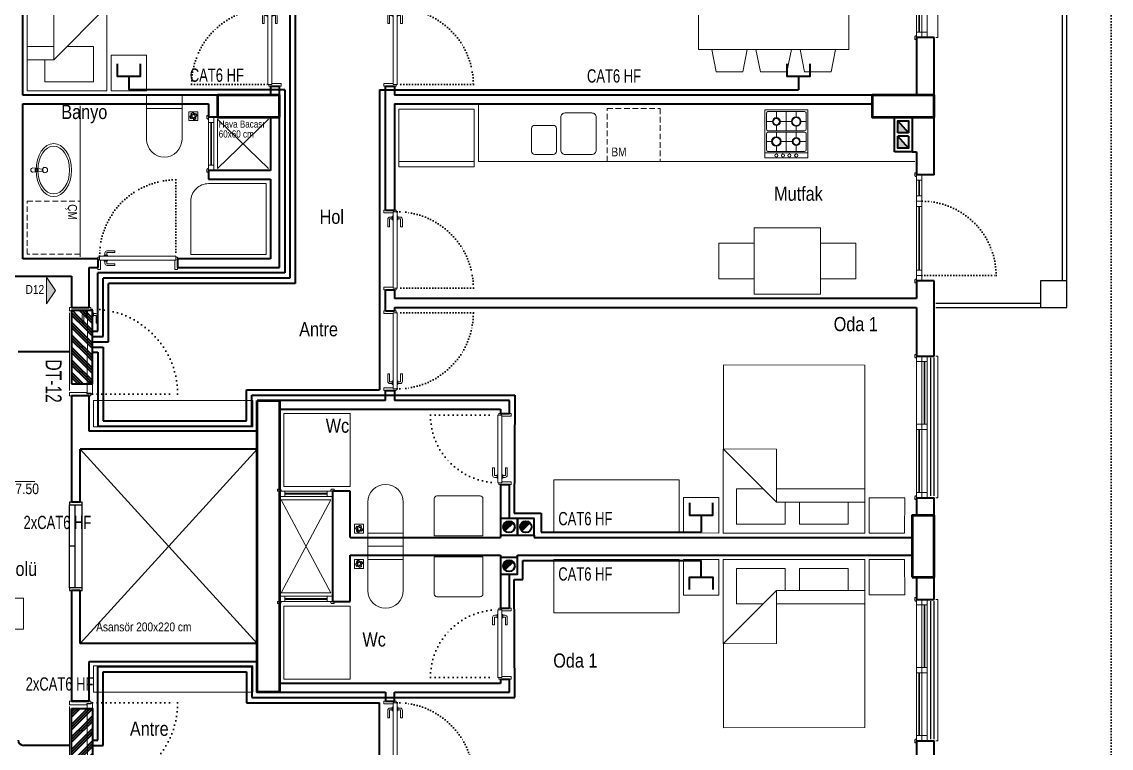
# Model space of a CAD drawing. Header units: millimetres. Extents: x 1852829 to 1882754, y -270850 to -231658.
# Drawn here: x 1865972 to 1867203, y -258564 to -257743 of the extents above; entities that cross this region are included whole.
import ezdxf
from ezdxf.enums import TextEntityAlignment as Align

# ---------------------------------------------------------------- set-up
doc = ezdxf.new("R2010")
doc.units = ezdxf.units.MM
for name, pattern in [('CONTINOUS', [0]), ('CONTINU', [0]), ('DOT', [0.25, 0, -0.25]), ('izdüşüm arka', [3.175, 0, -3.175]), ('izdüşüm ön', [9.525, 6.35, -3.175])]:
    doc.linetypes.add(name, pattern=pattern)
for name, color, linetype, lineweight in [('a_ba', 6, 'Continuous', 50), ('a_doğrama', 251, 'Continuous', 20), ('a_duvar', 251, 'Continuous', 35), ('a_görünüş', 32, 'Continuous', 25), ('a_görünüş_ince', 8, 'Continuous', 20), ('a_izdüşüm_arka', 251, 'izdüşüm arka', 30), ('a_izdüşüm_ön', 6, 'izdüşüm ön', 9), ('a_not_kot', 251, 'Continuous', 13), ('a_not_mahal', 253, 'Continuous', 5), ('a_not_misc', 144, 'Continuous', 5), ('a_not_text', 7, 'Continuous', 13), ('a_tefriş', 8, 'Continuous', 20), ('Aydınlatma', 4, 'CONTINOUS', 35), ('Priz', 6, 'CONTINOUS', 40), ('Telefon', 2, 'CONTINOUS', 40)]:
    doc.layers.add(name, color=color, linetype=linetype, lineweight=lineweight)
doc.layers.add('a_basılmayacak', color=251, linetype='Continuous', lineweight=5, plot=False)
doc.styles.add('Grupcad', font='arial.ttf', dxfattribs={"width": 0.7})
doc.styles.add('ROMANTUR', font='arial.ttf', dxfattribs={"width": 0.7})
doc.styles.get("Standard").update_dxf_attribs({"font": 'ARIALN.TTF'})

# ---------------------------------------------------------------- blocks, each defined once
blk = doc.blocks.new('K2')
at = {"layer": 'a_doğrama', "color": 251, "linetype": 'Continuous'}
for p, q in [((-13, 88.1), (-13, 1.9)), ((-13, 88.1), (-8.5, 88.1)), ((-12, 90), (-12, 88.1)), ((-12, 90), (-10, 90)), ((-8.5, 88.1), (-8.5, 1.9)), ((-13, 1.9), (-8.5, 1.9)), ((-12, 0), (-12, 1.9)), ((-12, 0), (-10, 0))]:
    blk.add_line(p, q, dxfattribs=at)
for points in [[(0, 90), (2, 90), (2, 87), (-8.5, 87)], [(0, 0), (2, 0), (2, 3), (-8.5, 3)]]:
    blk.add_lwpolyline(points, dxfattribs=at)
at = {"layer": 'a_doğrama', "color": 251}
for points in [[(-14, 80.1), (-16.5, 80.1, 0.414214), (-17, 79.6), (-17, 71.1), (-19, 71.1), (-19, 79.6)], [(-13, 83.1), (-13.5, 83.1, 0.414214), (-14, 82.6), (-14, 79.6, 0.414214), (-13.5, 79.1), (-13, 79.1)], [(-8.5, 83.1), (-8, 83.1, -0.414214), (-7.5, 82.6), (-7.5, 79.6, -0.414214), (-8, 79.1), (-8.5, 79.1)], [(-7.5, 80.1), (-5, 80.1, -0.414214), (-4.5, 79.6), (-4.5, 71.1), (-2.5, 71.1), (-2.5, 79.6)]]:
    blk.add_lwpolyline(points, format="xyb", dxfattribs=at)
for points in [[(-16.5, 82.1), (-14, 82.1)], [(-5, 82.1), (-7.5, 82.1)]]:
    blk.add_lwpolyline(points, dxfattribs=at)
for centre, start, end in [((-16.5, 79.6), 90, 180), ((-5, 79.6), 0, 90)]:
    blk.add_arc(centre, 2.5, start, end, dxfattribs=at)
at = {"layer": 'a_izdüşüm_arka', "color": 251}
blk.add_lwpolyline([(-99.2, 1.9), (-13, 1.9)], dxfattribs=at)
blk.add_arc((-13, 1.9), 86.2, 90, 180, dxfattribs=at)
blk = doc.blocks.new('klozet')
at = {"layer": 'a_tefriş'}
blk.add_line((20, 0), (-20, 0), dxfattribs=at)
for points in [[(-20, 0), (-20, -15), (20, -15), (20, 0)], [(-20, -50), (-20, -15)], [(20, -50), (20, -15)]]:
    blk.add_lwpolyline(points, dxfattribs=at)
blk.add_arc((0, -50), 20, 180, 360, dxfattribs=at)
blk = doc.blocks.new('K1')
at = {"layer": 'a_doğrama', "color": 251}
for points in [[(-17.5, -2.5), (-22, -2.5), (-22, 0), (2, 0), (2, -4), (-17.5, -4), (-17.5, -2.5)], [(-27.5, -93.1), (-25, -93.1)], [(-17.5, -97.5), (-22, -97.5), (-22, -100), (2, -100), (2, -96), (-17.5, -96), (-17.5, -97.5)], [(-14.5, -93.1), (-17, -93.1)]]:
    blk.add_lwpolyline(points, dxfattribs=at)
blk.add_lwpolyline([(-18, -14), (-18, -4), (-18, -3), (-22.5, -3), (-22.5, -2.5), (-22.5, -2), (-24, -2), (-24, -2.5), (-24, -12.5), (-24, -88), (-24, -97.5), (-24, -98), (-22.5, -98), (-22.5, -97.5), (-22.5, -97), (-18, -97), (-18, -96), (-18, -86.5)], close=True, dxfattribs=at)
for points in [[(-25, -91.1), (-27.5, -91.1, -0.414214), (-28, -90.6), (-28, -82.1), (-30, -82.1), (-30, -90.6)], [(-17, -91.1), (-14.5, -91.1, 0.414214), (-14, -90.6), (-14, -82.1), (-12, -82.1), (-12, -90.6)], [(-24, -94.1), (-24.5, -94.1, -0.414214), (-25, -93.6), (-25, -90.6, -0.414214), (-24.5, -90.1), (-24, -90.1)], [(-18, -94.1), (-17.5, -94.1, 0.414214), (-17, -93.6), (-17, -90.6, 0.414214), (-17.5, -90.1), (-18, -90.1)]]:
    blk.add_lwpolyline(points, format="xyb", dxfattribs=at)
for centre, start, end in [((-27.5, -90.6), 180, 270), ((-14.5, -90.6), 270, 0)]:
    blk.add_arc(centre, 2.5, start, end, dxfattribs=at)
at = {"layer": 'a_görünüş_ince', "color": 251}
blk.add_line((2, -6), (2, -94), dxfattribs=at)
at = {"layer": 'a_izdüşüm_arka', "color": 251, "linetype": 'DOT', "ltscale": 20}
blk.add_line((-24, -2), (-120, -2), dxfattribs=at)
blk.add_arc((-24, -2), 96, 180, 270, dxfattribs=at)
blk = doc.blocks.new('M1')
at = {"layer": 'a_doğrama', "linetype": 'Continuous'}
for p, q in [((-24, 6), (-30, 6)), ((-30, 0), (-30, 6)), ((-24, 0), (-30, 0)), ((-24, 0), (-24, 6)), ((30, 6), (24, 6)), ((24, 6), (24, 0)), ((30, 0), (30, 6)), ((30, 0), (24, 0))]:
    blk.add_line(p, q, dxfattribs=at)
at = {"layer": 'a_doğrama'}
for p, q in [((24, 3.5), (-24, 3.5)), ((24, 2.5), (-24, 2.5))]:
    blk.add_line(p, q, dxfattribs=at)
for points in [[(-28, -1), (-28, 0), (-32, 0), (-32, -2), (-29, -2)], [(28, -1), (28, 0), (32, 0), (32, -2), (29, -2)]]:
    blk.add_lwpolyline(points, close=True, dxfattribs=at)
at = {"layer": 'a_görünüş_ince'}
for p, q in [((24, 6), (-24, 6)), ((-24, 0), (24, 0))]:
    blk.add_line(p, q, dxfattribs=at)
blk = doc.blocks.new('k_80')
at = {"layer": 'a_doğrama', "color": 251, "linetype": 'Continuous'}
for p, q in [((-80, 2), (-78.1, 2)), ((-80, 2), (-80, 0)), ((-78.1, 3), (-1.9, 3)), ((-78.1, 3), (-78.1, -1.5)), ((-1.9, 3), (-1.9, -1.5)), ((0, 2), (-1.9, 2)), ((0, 2), (0, 0)), ((-78.1, -1.5), (-1.9, -1.5))]:
    blk.add_line(p, q, dxfattribs=at)
at = {"layer": 'a_doğrama', "color": 251}
for points in [[(-73.1, 3), (-73.1, 3.5, -0.414214), (-72.6, 4), (-69.6, 4, -0.414214), (-69.1, 3.5), (-69.1, 3)], [(-70.1, 4), (-70.1, 6.5, -0.414214), (-69.6, 7), (-61.1, 7), (-61.1, 9), (-69.6, 9)], [(-73.1, -1.5), (-73.1, -2, 0.414214), (-72.6, -2.5), (-69.6, -2.5, 0.414214), (-69.1, -2), (-69.1, -1.5)], [(-70.1, -2.5), (-70.1, -5, 0.414214), (-69.6, -5.5), (-61.1, -5.5), (-61.1, -7.5), (-69.6, -7.5)]]:
    blk.add_lwpolyline(points, format="xyb", dxfattribs=at)
for points in [[(-72.1, 6.5), (-72.1, 4)], [(-72.1, -5), (-72.1, -2.5)]]:
    blk.add_lwpolyline(points, dxfattribs=at)
at = {"layer": 'a_doğrama', "color": 251, "linetype": 'Continuous'}
for points in [[(-80, -10), (-80, -12), (-77, -12), (-77, -1.5)], [(0, -10), (0, -12), (-3, -12), (-3, -1.5)]]:
    blk.add_lwpolyline(points, dxfattribs=at)
at = {"layer": 'a_doğrama', "color": 251}
for centre, start, end in [((-69.6, 6.5), 90, 180), ((-69.6, -5), 180, 270)]:
    blk.add_arc(centre, 2.5, start, end, dxfattribs=at)
at = {"layer": 'a_izdüşüm_arka', "color": 251, "linetype": 'DOT', "ltscale": 20}
blk.add_line((-1.9, 79.2), (-1.9, 3), dxfattribs=at)
blk.add_arc((-1.9, 3), 76.2, 90, 180, dxfattribs=at)
blk = doc.blocks.new('160p')
at = {"layer": 'a_doğrama', "color": 251}
for points in [[(-6, -6), (-6, 0), (-12, 0), (-12, -6)], [(0, -6), (0, 0), (-6, 0), (-6, -6)], [(-6, -83), (-6, -77), (-12, -77), (-12, -83)], [(0, -83), (0, -77), (-6, -77), (-6, -83)], [(-6, -160), (-6, -154), (-12, -154), (-12, -160)], [(0, -160), (0, -154), (-6, -154), (-6, -160)]]:
    blk.add_lwpolyline(points, close=True, dxfattribs=at)
for points in [[(2, -1), (2, 2), (0, 2), (0, -2), (1, -2), (2, -1)], [(-9.5, -6), (-9.5, -77)], [(-8.5, -6), (-8.5, -77)], [(-3.5, -83), (-3.5, -154)], [(-2.5, -83), (-2.5, -154)], [(2, -159), (2, -162), (0, -162), (0, -158), (1, -158), (2, -159)]]:
    blk.add_lwpolyline(points, dxfattribs=at)
at = {"layer": 'a_görünüş_ince', "color": 251}
for points in [[(-22, -160), (-24, -160), (-24, 0), (-22, 0)], [(-12, -77), (-12, -6)], [(-6, -77), (-6, -6)], [(-6, -77), (-6, -6)], [(0, -77), (0, -6)], [(-12, -154), (-12, -83)], [(-6, -154), (-6, -83)], [(-6, -154), (-6, -83)], [(0, -154), (0, -83)]]:
    blk.add_lwpolyline(points, dxfattribs=at)
blk = doc.blocks.new('kapı_120_c_blok')
at = {"layer": 'a_doğrama', "color": 251}
for points in [[(-2, 119), (-2, 122), (0, 122), (0, 118), (-1, 118), (-2, 119)], [(2.5, 114), (2.5, 96)], [(3.5, 114), (3.5, 96)], [(2.5, 84), (2.5, 12)], [(3.5, 84), (3.5, 12)], [(-2, 1), (-2, -2), (0, -2), (0, 2), (-1, 2), (-2, 1)]]:
    blk.add_lwpolyline(points, dxfattribs=at)
for points in [[(0, 114), (6, 114), (6, 120), (0, 120)], [(0, 90), (6, 90), (6, 96), (0, 96)], [(0, 84), (6, 84), (6, 90), (0, 90)], [(0, 6), (6, 6), (6, 12), (0, 12)], [(0, 0), (6, 0), (6, 6), (0, 6)]]:
    blk.add_lwpolyline(points, close=True, dxfattribs=at)
at = {"layer": 'a_görünüş_ince', "color": 251}
for points in [[(0, 114), (0, 96)], [(6, 114), (6, 96)], [(0, 84), (0, 12)], [(6, 84), (6, 12)]]:
    blk.add_lwpolyline(points, dxfattribs=at)
at = {"layer": 'a_izdüşüm_arka', "color": 251}
blk.add_lwpolyline([(6, 6), (90, 6)], dxfattribs=at)
blk.add_arc((6, 6), 84, 0, 90, dxfattribs=at)
blk = doc.blocks.new('baca_şönt')
at = {"layer": 'a_duvar'}
h = blk.add_hatch(color=256, dxfattribs=at)
h.dxf.hatch_style = 1
h.paths.add_polyline_path([(21.5, -5), (21.5, -17), (35, -17)])
h.paths.add_polyline_path([(4, -5), (4, -17), (17.5, -17)])
for p, q in [((4, -5), (17.5, -17)), ((17.5, -5), (17.5, -17)), ((21.5, -5), (21.5, -17)), ((21.5, -5), (35, -17))]:
    blk.add_line(p, q, dxfattribs=at)
blk.add_lwpolyline([(0, -21), (39, -21), (39, -1), (0, -1)], close=True, dxfattribs=at)
for points in [[(17.5, -5), (4, -5), (4, -17), (17.5, -17)], [(21.5, -17), (35, -17), (35, -5), (21.5, -5)]]:
    blk.add_lwpolyline(points, dxfattribs=at)
blk = doc.blocks.new('baca_müstakil')
at = {"layer": 'a_duvar'}
h = blk.add_hatch(color=256, dxfattribs=at)
h.dxf.hatch_style = 1
h.paths.add_polyline_path([(4.9, -4.9, 0.198912), (3, -9.5, 0.668179), (14.1, -14.1)])
blk.add_line((4.9, -4.9), (14.1, -14.1), dxfattribs=at)
blk.add_lwpolyline([(0, -19), (19, -19), (19, 0), (0, 0)], close=True, dxfattribs=at)
blk.add_circle((9.5, -9.5), 6.5, dxfattribs=at)
blk = doc.blocks.new('A$C2A0A03CE')
at = {"layer": 'a_tefriş'}
for p, q in [((-54, -24.3), (-54, 24.3)), ((-54, 24.3), (0, 24.3)), ((-48.6, 24.3), (-48.6, -24.3)), ((-46.8, 20.7), (-46.8, -20.7)), ((-27, 22.5), (-45, 22.5)), ((-35.6, 22.5), (-35.6, 15.7)), ((-25.2, -20.7), (-25.2, 20.7)), ((-23.4, -20.7), (-23.4, 20.7)), ((-21.6, 22.5), (-3.6, 22.5)), ((-13.1, 22.5), (-13.1, 14.8)), ((-1.8, 20.7), (-1.8, -20.7)), ((0, -24.3), (0, 24.3)), ((-40, 11.2), (-46.8, 11.2)), ((-25.2, 0), (-46.8, 0)), ((-35.6, 6.8), (-35.6, -7.7)), ((-25.2, 11.2), (-31, 11.2)), ((-16.6, 11.2), (-23.4, 11.2)), ((-1.8, 0), (-23.4, 0)), ((-13.1, 7.7), (-13.1, -6.8)), ((-1.8, 11.2), (-9.4, 11.2)), ((-39.1, -11.3), (-46.8, -11.3)), ((-25.2, -11.3), (-31.9, -11.3)), ((-17.5, -11.3), (-23.4, -11.3)), ((-1.8, -11.3), (-8.5, -11.3)), ((-54, -24.3), (0, -24.3)), ((-45, -22.5), (-27, -22.5)), ((-35.6, -14.9), (-35.6, -22.5)), ((-3.6, -22.5), (-21.6, -22.5)), ((-13.1, -15.7), (-13.1, -22.5))]:
    blk.add_line(p, q, dxfattribs=at)
for centre, radius in [((-51.4, 11.2), 1.8), ((-35.6, 11.2), 5.4), ((-35.6, 11.2), 4.5), ((-13.1, 11.2), 4.5), ((-13.1, 11.2), 3.6), ((-51.4, 3.7), 1.8), ((-51.4, -3.5), 1.8), ((-51.4, -11.3), 1.8), ((-35.6, -11.3), 4.5), ((-35.6, -11.3), 3.6), ((-13.1, -11.3), 5.4), ((-13.1, -11.3), 4.5)]:
    blk.add_circle(centre, radius, dxfattribs=at)
for centre, start, end in [((-45, 20.7), 90, 180), ((-27, 20.7), 0, 90), ((-21.6, 20.7), 90, 180), ((-3.6, 20.7), 0, 90), ((-45, -20.7), 180, 270), ((-27, -20.7), 270, 0), ((-21.6, -20.7), 180, 270), ((-3.6, -20.7), 270, 0)]:
    blk.add_arc(centre, 1.8, start, end, dxfattribs=at)
blk = doc.blocks.new('tefriş_yatak tek')
at = {"layer": 'a_tefriş'}
for points in [[(0, -0.45), (-1.9, -0.45), (-1.9, 0.45), (0, 0.45)], [(-1.9, -0.5), (-1.5, -0.5), (-1.5, -0.9), (-1.9, -0.9)]]:
    blk.add_lwpolyline(points, close=True, dxfattribs=at)
for points in [[(-1.55, 0.45), (-1.55, 0.15), (-0.95, -0.45), (-0.95, 0.15), (-1.55, 0.15)], [(-1.4, 0.45), (-1.4, 0.15)], [(-1.4, 0), (-1.4, -0.3), (-1.8, -0.3), (-1.8, 0.25), (-1.55, 0.25)]]:
    blk.add_lwpolyline(points, dxfattribs=at)
blk = doc.blocks.new('tefriş_yatak_çift')
at = {"layer": 'a_tefriş'}
for points in [[(-85, -5), (-85, -45), (-125, -45), (-125, -5)], [(80, -195), (80, -5), (-80, -5), (-80, -195)], [(85, -5), (85, -45), (125, -45), (125, -5)]]:
    blk.add_lwpolyline(points, close=True, dxfattribs=at)
for points in [[(-6.3, -40), (-6.3, -15), (-61.3, -15), (-61.3, -40)], [(35, -55), (65, -55), (65, -15), (10, -15), (10, -40)], [(-80, -40), (20, -40), (80, -100), (20, -100), (20, -40)], [(-80, -55), (20, -55)]]:
    blk.add_lwpolyline(points, dxfattribs=at)
blk = doc.blocks.new('tefriş_süzgeç')
at = {"layer": 'a_tefriş'}
for p, q in [((5, 0), (-5, 0)), ((-5, 0), (-5, -10)), ((5, -10), (5, 0)), ((-5, -10), (5, -10)), ((-3.6, -5.1), (-4.1, -5.1)), ((-2.6, -5.1), (-3.1, -5.1)), ((-2.5, -2.5), (-2.9, -2.2)), ((-2.6, -7.6), (-2.9, -7.9)), ((-2, -3.3), (-2.3, -3)), ((-1.9, -6.9), (-2.2, -7.2)), ((-1.6, -5.1), (-2.1, -5.1)), ((-1.2, -3.9), (-1.5, -3.6)), ((-1.2, -6.2), (-1.5, -6.5)), ((-0.2, -2.5), (-0.2, -2)), ((-0.1, -1.5), (-0.1, -1)), ((-0.1, -3), (-0.1, -3.5)), ((-0.1, -6.6), (-0.1, -7.1)), ((-0.1, -7.6), (-0.1, -8.1)), ((-0.1, -8.6), (-0.1, -9.1)), ((1, -4), (1.4, -3.6)), ((1.1, -6.2), (1.4, -6.5)), ((1.5, -5.1), (2, -5.1)), ((1.7, -3.3), (2.1, -2.9)), ((1.8, -6.9), (2.1, -7.2)), ((2.5, -2.5), (2.8, -2.2)), ((2.5, -5.1), (3, -5.1)), ((2.5, -7.5), (2.8, -7.9)), ((3.5, -5.1), (4, -5.1))]:
    blk.add_line(p, q, dxfattribs=at)
for centre, radius, start, end in [((-0.1, -5.1), 4.06, 134.2896, 180), ((-0.1, -5.1), 3.56, 134.2896, 180), ((-0.1, -5.1), 3.06, 180, 225), ((-0.1, -5.1), 4.06, 225, 270), ((-0.1, -5.1), 2.56, 180, 225), ((-0.1, -5.1), 3.56, 225, 270), ((-0.4, -4.4), 2.4, 84.5943, 143.2016), ((-0.1, -5.1), 2.06, 134.2896, 180), ((-0.1, -5), 2.44, 90.343, 138.1212), ((-0.1, -5.1), 1.56, 134.2896, 180), ((-0.1, -5.1), 2.06, 225, 270), ((-0.1, -5.1), 1.56, 225, 270), ((-0.1, -5.1), 4.06, 45, 90), ((-0.1, -5.1), 3.56, 45, 90), ((-0.1, -5.1), 2.06, 45, 90), ((-0.1, -5.1), 1.56, 45, 90), ((-0.1, -5.1), 2.56, 270, 315.7104), ((-0.1, -5.1), 3.06, 270, 315.7104), ((-0.1, -5.1), 1.56, 314.2896, 360), ((-0.1, -5.1), 2.06, 314.2896, 360), ((-0.1, -5.1), 2.56, 360, 45), ((-0.1, -5.1), 3.06, 360, 45), ((-0.1, -5.1), 3.56, 314.2896, 360), ((-0.1, -5.1), 4.06, 314.2896, 360)]:
    blk.add_arc(centre, radius, start, end, dxfattribs=at)
blk = doc.blocks.new('sembol_kot')
at = {"layer": 'a_not_kot'}
for points in [[(0, 10), (0, 0), (10, 0, 0.414214)], [(0, 0), (-10, 0, 0.414214), (0, -10)]]:
    blk.add_hatch(color=256, dxfattribs=at).paths.add_polyline_path(points)
for p, q in [((0, 15), (0, -15)), ((-15, 0), (60, 0))]:
    blk.add_line(p, q, dxfattribs=at)
blk.add_circle((0, 0), 10, dxfattribs=at)
blk = doc.blocks.new('ZayıfAkımPanosu')
at = {"layer": 'Priz'}
h = blk.add_hatch(dxfattribs=at)
h.set_pattern_fill('GOST_GROUND', color=256)
h.set_pattern_definition([(45, (-1866208.597, 256590.195), (14.142135624, 0), [20]), (45, (-1866205.597, 256590.195), (14.142135624, 0), [20]), (45, (-1866202.597, 256590.195), (14.142135624, 0), [20])])
h.paths.add_polyline_path([(11.9, 41.5), (-11.9, 41.5), (-11.9, -41.5), (11.9, -41.5)])
at = {"layer": 'Aydınlatma', "color": 2, "linetype": 'CONTINU'}
blk.add_lwpolyline([(-11.9, 41.5), (11.9, 41.5), (11.9, -41.5), (-11.9, -41.5)], close=True, dxfattribs=at)
blk.add_lwpolyline([(-11.9, 41.5), (11.9, 41.5), (11.9, -41.5), (-11.9, -41.5)], close=True, dxfattribs=at)
blk.add_lwpolyline([(-11.9, 41.5), (11.9, 41.5), (11.9, -41.5), (-11.9, -41.5)], close=True, dxfattribs=at)
blk.add_lwpolyline([(-11.9, 41.5), (11.9, 41.5), (11.9, -41.5), (-11.9, -41.5)], close=True, dxfattribs=at)
blk.add_lwpolyline([(-11.9, 41.5), (11.9, 41.5), (11.9, -41.5), (-11.9, -41.5)], close=True, dxfattribs=at)
at = {"layer": 'Aydınlatma', "color": 6, "linetype": 'CONTINU'}
blk.add_lwpolyline([(-11.9, 41.5), (11.9, 41.5), (11.9, -41.5), (-11.9, -41.5)], close=True, dxfattribs=at)
blk = doc.blocks.new('TELEFON PRIZI')
at = {"layer": 'Telefon', "linetype": 'CONTINU'}
blk.add_lwpolyline([(13.2, 13.9), (13.2, 0), (-13.2, 0), (-13.2, 13.9)], dxfattribs=at)

msp = doc.modelspace()

# ---------------------------------------------------------------- hatches: boundary and pattern name
at = {"layer": 'a_not_misc'}
h = msp.add_hatch(color=256, dxfattribs=at)
h.dxf.hatch_style = 1
h.paths.add_polyline_path([(1865999.7, -258032), (1866009.7, -258047), (1865999.7, -258062)])

# ---------------------------------------------------------------- linework, layer by layer
msp.add_lwpolyline([(1866027.7, -258286.2), (1866027.7, -258286.2)])
at = {"layer": 'a_ba', "color": 253}
for points in [[(1866262.7, -257851.2), (1866262.7, -257826.2), (1866192.7, -257826.2), (1866192.7, -257851.2)], [(1866932.7, -257826.2), (1866932.7, -257851.2), (1867002.7, -257851.2), (1867002.7, -257826.2)], [(1866237.7, -258171.2), (1866262.7, -258171.2), (1866262.7, -258501.2), (1866237.7, -258501.2), (1866237.7, -258476.2), (1866237.7, -258476.2), (1866237.7, -258196.2), (1866237.7, -258196.2)], [(1866977.7, -258371.2), (1867002.7, -258371.2), (1867002.7, -258301.2), (1866977.7, -258301.2)]]:
    msp.add_lwpolyline(points, close=True, dxfattribs=at)
at = {"layer": 'a_basılmayacak'}
for points in [[(1866342.7, -258268.7), (1866267.7, -258268.7), (1866267.7, -258186.2), (1866342.7, -258186.2)], [(1866342.7, -258403.7), (1866267.7, -258403.7), (1866267.7, -258486.2), (1866342.7, -258486.2)]]:
    msp.add_lwpolyline(points, close=True, dxfattribs=at)
at = {"layer": 'a_duvar'}
for p, q in [((1865972.7, -257826.2), (1865972.7, -257466.2)), ((1866982.7, -257761.2), (1866982.7, -257826.2)), ((1867002.7, -257916.2), (1867002.7, -257761.2)), ((1866252.7, -257816.2), (1866252.7, -257826.2)), ((1866262.7, -258021.2), (1866262.7, -257816.2)), ((1866382.7, -257956.2), (1866382.7, -257816.2)), ((1866392.7, -257816.2), (1866392.7, -257826.2)), ((1866252.7, -257826.2), (1865972.7, -257826.2)), ((1865972.7, -257836.2), (1866182.7, -257836.2)), ((1865972.7, -258011.2), (1865972.7, -257836.2)), ((1866182.7, -257836.2), (1866182.7, -257851.2)), ((1866192.7, -257851.2), (1866192.7, -257836.2)), ((1866982.7, -257826.2), (1866392.7, -257826.2)), ((1866392.7, -257836.2), (1866392.7, -257956.2)), ((1866392.7, -257836.2), (1866932.7, -257836.2)), ((1866252.7, -257851.2), (1866252.7, -257911.2)), ((1866982.7, -257890.2), (1866982.7, -257916.2)), ((1866252.7, -257911.2), (1866182.7, -257911.2)), ((1866182.7, -257911.2), (1866182.7, -257921.2)), ((1866182.7, -257921.2), (1866252.7, -257921.2)), ((1866252.7, -257921.2), (1866252.7, -258011.2)), ((1866057.7, -258011.2), (1865972.7, -258011.2)), ((1866047.7, -258021.2), (1866057.7, -258021.2)), ((1866047.7, -258066.2), (1866047.7, -258021.2)), ((1866057.7, -258011.2), (1866057.7, -258021.2)), ((1866252.7, -258011.2), (1866147.7, -258011.2)), ((1866147.7, -258011.2), (1866147.7, -258021.2)), ((1866252.7, -258011.2), (1866147.7, -258011.2)), ((1866147.7, -258021.2), (1866262.7, -258021.2)), ((1865907.7, -258030.9), (1866027.7, -258030.9)), ((1866027.7, -258030.9), (1866027.7, -258066.2)), ((1866982.7, -258036.2), (1866982.7, -258056.2)), ((1867002.7, -258121.2), (1867002.7, -258036.2)), ((1866382.7, -258070.2), (1866382.7, -258046.2)), ((1866392.7, -258046.2), (1866392.7, -258056.2)), ((1866982.7, -258056.2), (1866392.7, -258056.2)), ((1866027.7, -258066.2), (1866047.7, -258066.2)), ((1866392.7, -258066.2), (1866982.7, -258066.2)), ((1866392.7, -258066.2), (1866392.7, -258070.2)), ((1866982.7, -258066.2), (1866982.7, -258121.2)), ((1866047.7, -258166.2), (1866027.7, -258166.2)), ((1866027.7, -258166.2), (1866027.7, -258286.2)), ((1866047.7, -258206.2), (1866047.7, -258166.2)), ((1866047.7, -258206.2), (1866047.7, -258166.2)), ((1866382.7, -258171.2), (1866382.7, -258160.2)), ((1866392.7, -258160.2), (1866392.7, -258171.2)), ((1866382.7, -258171.2), (1866247.7, -258171.2)), ((1866262.7, -258181.2), (1866512.7, -258181.2)), ((1866522.7, -258171.2), (1866392.7, -258171.2)), ((1866512.7, -258181.2), (1866512.7, -258186.2)), ((1866522.7, -258186.2), (1866522.7, -258171.2)), ((1866237.7, -258206.2), (1866047.7, -258206.2)), ((1866037.7, -258286.2), (1866037.7, -258226.2)), ((1866237.7, -258226.2), (1866037.7, -258226.2)), ((1866237.7, -258226.2), (1866237.7, -258446.2)), ((1866512.7, -258266.2), (1866512.7, -258326.2)), ((1866522.7, -258304.7), (1866522.7, -258266.2)), ((1866262.7, -258273.7), (1866262.7, -258273.7)), ((1866342.7, -258273.7), (1866322.7, -258273.7)), ((1866322.7, -258273.7), (1866322.7, -258398.7)), ((1866342.7, -258326.2), (1866342.7, -258273.7)), ((1866982.7, -258281.2), (1866982.7, -258301.2)), ((1867002.7, -258301.2), (1867002.7, -258281.2)), ((1866262.7, -258293.7), (1866262.7, -258293.7)), ((1866342.7, -258326.2), (1866512.7, -258326.2)), ((1866550.7, -258326.2), (1866977.7, -258326.2)), ((1866342.7, -258346.2), (1866512.7, -258346.2)), ((1866342.7, -258398.7), (1866342.7, -258346.2)), ((1866512.7, -258346.2), (1866512.7, -258406.2)), ((1866531.7, -258346.2), (1866977.7, -258346.2)), ((1866531.7, -258348.7), (1866531.7, -258346.2)), ((1866522.7, -258406.2), (1866522.7, -258367.7)), ((1866982.7, -258371.2), (1866982.7, -258396.2)), ((1867002.7, -258396.2), (1867002.7, -258371.2)), ((1866027.7, -258386.2), (1866027.7, -258446.2)), ((1866037.7, -258446.2), (1866037.7, -258386.2)), ((1866262.7, -258378.7), (1866262.7, -258378.7)), ((1866262.7, -258398.7), (1866262.7, -258398.7)), ((1866322.7, -258398.7), (1866342.7, -258398.7)), ((1866512.7, -258401.2), (1866512.7, -258406.2)), ((1866027.7, -258446.2), (1866027.7, -258511.2)), ((1866237.7, -258446.2), (1866037.7, -258446.2)), ((1866047.7, -258466.2), (1866237.7, -258466.2)), ((1866047.7, -258511.2), (1866047.7, -258466.2)), ((1866512.7, -258486.2), (1866512.7, -258491.2)), ((1866522.7, -258501.2), (1866522.7, -258486.2)), ((1866247.7, -258501.2), (1866382.7, -258501.2)), ((1866512.7, -258491.2), (1866262.7, -258491.2)), ((1866382.7, -258501.2), (1866382.7, -258511.2)), ((1866392.7, -258511.2), (1866392.7, -258501.2)), ((1866392.7, -258501.2), (1866522.7, -258501.2)), ((1866027.7, -258511.2), (1866047.7, -258511.2)), ((1866047.7, -258511.2), (1866027.7, -258511.2)), ((1866982.7, -258556.2), (1866982.7, -258606.2)), ((1867002.7, -258606.2), (1867002.7, -258556.2))]:
    msp.add_line(p, q, dxfattribs=at)
for points in [[(1867002.7, -257761.2), (1866982.7, -257761.2)], [(1866252.7, -257816.2), (1866262.7, -257816.2)], [(1866382.7, -257816.2), (1866392.7, -257816.2)], [(1866192.7, -257851.2), (1866182.7, -257851.2)], [(1866977.7, -257890.2), (1866982.7, -257890.2)], [(1867002.7, -257916.2), (1866982.7, -257916.2)], [(1866382.7, -257956.2), (1866392.7, -257956.2)], [(1867002.7, -258036.2), (1866982.7, -258036.2)], [(1866382.7, -258046.2), (1866392.7, -258046.2)], [(1866382.7, -258070.2), (1866392.7, -258070.2)], [(1866982.7, -258121.2), (1867002.7, -258121.2)], [(1866382.7, -258160.2), (1866392.7, -258160.2)], [(1866512.7, -258186.2), (1866522.7, -258186.2)], [(1866512.7, -258266.2), (1866522.7, -258266.2)], [(1866037.7, -258286.2), (1866027.7, -258286.2)], [(1866982.7, -258281.2), (1867002.7, -258281.2)], [(1866550.7, -258323.7), (1866550.7, -258326.2)], [(1866037.7, -258386.2), (1866027.7, -258386.2)], [(1866982.7, -258396.2), (1867002.7, -258396.2)], [(1866512.7, -258406.2), (1866522.7, -258406.2)], [(1866512.7, -258486.2), (1866522.7, -258486.2)], [(1866382.7, -258511.2), (1866392.7, -258511.2)], [(1866982.7, -258556.2), (1867002.7, -258556.2)]]:
    msp.add_lwpolyline(points, dxfattribs=at)
at = {"layer": 'a_görünüş', "color": 251}
for points in [[(1867147.7, -258036.2), (1867147.7, -257476.2)], [(1867152.7, -258036.2), (1867152.7, -257476.2)], [(1867004.7, -258061.2), (1867122.7, -258061.2)], [(1867004.7, -258066.2), (1867122.7, -258066.2)], [(1866998.7, -258279.2), (1866998.7, -258123.2)], [(1867002.7, -258279.2), (1867002.7, -258123.2)], [(1866025.7, -258383.2), (1866025.7, -258289.2)], [(1866031.7, -258289.2), (1866031.7, -258383.2)], [(1866039.7, -258383.2), (1866039.7, -258289.2)], [(1866031.7, -258336.2), (1866025.7, -258336.2)], [(1866998.7, -258554.2), (1866998.7, -258398.2)], [(1867002.7, -258554.2), (1867002.7, -258398.2)]]:
    msp.add_lwpolyline(points, dxfattribs=at)
for points in [[(1867122.7, -258066.2), (1867152.7, -258066.2), (1867152.7, -258036.2), (1867122.7, -258036.2)], [(1866039.7, -258286.2), (1866025.7, -258286.2), (1866025.7, -258289.2), (1866039.7, -258289.2)], [(1866039.7, -258383.2), (1866025.7, -258383.2), (1866025.7, -258386.2), (1866039.7, -258386.2)]]:
    msp.add_lwpolyline(points, close=True, dxfattribs=at)
at = {"layer": 'a_görünüş_ince'}
for points in [[(1866192.7, -257853.2), (1866192.7, -257909.2)], [(1866264.7, -258283.7), (1866320.7, -258283.7)], [(1866264.7, -258388.7), (1866320.7, -258388.7)]]:
    msp.add_lwpolyline(points, dxfattribs=at)
at = {"layer": 'a_izdüşüm_arka'}
msp.add_lwpolyline([(1864722.7, -257111.2), (1867202.7, -257111.2), (1867202.7, -259561.2), (1864722.7, -259561.2)], close=True, dxfattribs=at)
at = {"layer": 'a_izdüşüm_ön', "color": 251}
for points in [[(1866633.2, -257901.2), (1866633.2, -257841.2), (1866693.2, -257841.2), (1866693.2, -257901.2)], [(1865977.7, -258005.9), (1865977.7, -257945.9), (1866037.7, -257945.9), (1866037.7, -258005.9)]]:
    msp.add_lwpolyline(points, close=True, dxfattribs=at)
at = {"layer": 'a_not_mahal'}
msp.add_lwpolyline([(1865973.6, -258394.7), (1865913.6, -258394.7), (1865913.6, -258429.7), (1865973.6, -258429.7)], close=True, dxfattribs=at)
at = {"layer": 'a_not_misc'}
for points in [[(1866250.6, -257853.2), (1866192.7, -257909.2)], [(1866192.7, -257853.2), (1866250.6, -257909.2)], [(1866037.7, -258226.2), (1866237.7, -258446.2)], [(1866237.7, -258226.2), (1866037.7, -258446.2)], [(1866320.7, -258283.7), (1866264.7, -258388.7)], [(1866264.7, -258283.7), (1866320.7, -258388.7)]]:
    msp.add_lwpolyline(points, dxfattribs=at)
msp.add_lwpolyline([(1865999.7, -258032), (1866009.7, -258047), (1865999.7, -258062), (1865999.7, -258032)], close=True, dxfattribs=at)
at = {"layer": 'a_tefriş'}
for p, q in [((1866037.7, -258008.9), (1866037.7, -257838.2)), ((1865988.4, -257908.8), (1865984.2, -257908.4)), ((1865986.7, -257909.6), (1865988.2, -257909.6)), ((1865986.7, -257912.3), (1865986.7, -257909.6)), ((1865994.7, -257909.8), (1865989.4, -257909.2)), ((1866487.7, -257901.2), (1866980.7, -257901.2)), ((1865984.2, -257913.4), (1865988.4, -257913)), ((1865988.2, -257912.3), (1865986.7, -257912.3)), ((1865989.4, -257912.7), (1865994.7, -257912))]:
    msp.add_line(p, q, dxfattribs=at)
for points in [[(1866906.3, -257704.8), (1866736.3, -257704.8), (1866736.3, -257774.8), (1866906.3, -257774.8)], [(1866874.2, -258051.2), (1866874.2, -257976.2), (1866799.2, -257976.2), (1866799.2, -258051.2)], [(1866799.2, -258033.7), (1866799.2, -257993.7), (1866759.2, -257993.7), (1866759.2, -258033.7)], [(1866914.2, -258033.7), (1866874.2, -258033.7), (1866874.2, -257993.7), (1866914.2, -257993.7)], [(1866232.7, -258171.2), (1866052.7, -258171.2), (1866052.7, -258201.2), (1866232.7, -258201.2)], [(1866572.7, -258261.1), (1866572.7, -258321.1), (1866714.3, -258321.1), (1866714.3, -258261.1)], [(1866572.7, -258411.2), (1866572.7, -258351.2), (1866714.3, -258351.2), (1866714.3, -258411.2)], [(1866232.7, -258501.2), (1866052.7, -258501.2), (1866052.7, -258471.2), (1866232.7, -258471.2)]]:
    msp.add_lwpolyline(points, close=True, dxfattribs=at)
for points in [[(1866751.3, -257774.8), (1866756.3, -257799.8), (1866786.3, -257799.8), (1866791.3, -257774.8)], [(1866801.3, -257774.8), (1866806.3, -257799.8), (1866836.3, -257799.8), (1866841.3, -257774.8)], [(1866851.3, -257774.8), (1866856.3, -257799.8), (1866886.3, -257799.8), (1866891.3, -257774.8)], [(1866487.7, -257901.2), (1866487.7, -257836.2)], [(1866397.7, -257842.2), (1866397.7, -257907.2), (1866482.7, -257907.2), (1866482.7, -257842.2), (1866397.7, -257842.2), (1866397.7, -257901.2), (1866482.7, -257901.2)]]:
    msp.add_lwpolyline(points, dxfattribs=at)
for points in [[(1866580.7, -257851.3, -0.414214), (1866585.7, -257846.3), (1866615.7, -257846.3, -0.414214), (1866620.7, -257851.3), (1866620.7, -257888.3, -0.414214), (1866615.7, -257893.3), (1866585.7, -257893.3, -0.414214), (1866580.7, -257888.3), (1866580.7, -257851.3)], [(1866547.7, -257863.9, -0.414214), (1866551.2, -257860.4), (1866572.2, -257860.4, -0.414214), (1866575.7, -257863.9), (1866575.7, -257889.8, -0.414214), (1866572.2, -257893.3), (1866551.2, -257893.3, -0.414214), (1866547.7, -257889.8), (1866547.7, -257863.9)]]:
    msp.add_lwpolyline(points, format="xyb", dxfattribs=at)
for points in [[(1866182.7, -257926.2), (1866247.7, -257926.2), (1866247.7, -258006.2), (1866162.7, -258006.2), (1866162.7, -257946.2, -0.414214)], [(1866492.7, -258324.2), (1866437.7, -258324.2), (1866437.7, -258282.2, -0.414214), (1866440.7, -258279.2), (1866489.7, -258279.2, -0.414214), (1866492.7, -258282.2)], [(1866492.7, -258348.2), (1866437.7, -258348.2), (1866437.7, -258390.2, 0.414214), (1866440.7, -258393.2), (1866489.7, -258393.2, 0.414214), (1866492.7, -258390.2)]]:
    msp.add_lwpolyline(points, format="xyb", close=True, dxfattribs=at)
msp.add_circle((1865997.8, -257910.9), 3, dxfattribs=at)
msp.add_circle((1865997.8, -257910.9), 3, dxfattribs=at)
for centre, radius, start, end in [((1865984.2, -257910.9), 2.5, 90, 270), ((1865988.2, -257910.9), 1.36, 270, 90), ((1865988.2, -257910.9), 2.11, 57.229, 84.8304), ((1865988.2, -257910.9), 2.11, 302.771, 57.229), ((1865994.5, -257910.9), 1.12, 277.1389, 82.8611), ((1865988.2, -257910.9), 2.11, 275.1696, 302.771)]:
    msp.add_arc(centre, radius, start, end, dxfattribs=at)
at = {"layer": 'a_tefriş', "extrusion": (0, 0, -1)}
for major_axis in [(0, 30), (0, 27)]:
    msp.add_ellipse((1866007.7, -257910.9), major_axis=major_axis, ratio=0.666667, dxfattribs=at)
at = {"layer": 'Telefon'}
for p, q in [((1866274.7, -257694.2), (1866274.7, -258033.2)), ((1866280.7, -257700.2), (1866280.7, -258039.2)), ((1866092.5, -257804.6), (1866092.5, -257820.2)), ((1866849.2, -257804.6), (1866849.2, -257820.2)), ((1866268.7, -257820.2), (1866092.5, -257820.2)), ((1866268.7, -257820.2), (1866268.7, -258027.2)), ((1866376, -257820.2), (1866376, -258159.2)), ((1866376, -257820.2), (1866849.2, -257820.2)), ((1866268.7, -258027.2), (1866057.7, -258027.2)), ((1866057.7, -258092.9), (1866057.7, -258027.2)), ((1866274.7, -258033.2), (1866063.7, -258033.2)), ((1866063.7, -258098.9), (1866063.7, -258033.2)), ((1866280.7, -258039.2), (1866069.7, -258039.2)), ((1866069.7, -258104.9), (1866069.7, -258039.2)), ((1866051.7, -258092.9), (1866057.7, -258092.9)), ((1866051.7, -258098.9), (1866063.7, -258098.9)), ((1866051.7, -258104.9), (1866069.7, -258104.9)), ((1866051.7, -258110.9), (1866063.7, -258110.9)), ((1866051.7, -258116.9), (1866057.7, -258116.9)), ((1866057.7, -258116.9), (1866057.7, -258200.2)), ((1866063.7, -258110.9), (1866063.7, -258194.2)), ((1866225.7, -258194.2), (1866225.7, -258159.2)), ((1866225.7, -258159.2), (1866376, -258159.2)), ((1866231.7, -258200.2), (1866231.7, -258165.2)), ((1866231.7, -258165.2), (1866528.7, -258165.2)), ((1866528.7, -258165.2), (1866528.2, -258298.7)), ((1866057.7, -258200.2), (1866231.7, -258200.2)), ((1866063.7, -258194.2), (1866225.7, -258194.2)), ((1866528.2, -258298.7), (1866558.7, -258298.7)), ((1866558.7, -258298.7), (1866558.7, -258320.2)), ((1866739.3, -258301.1), (1866739.3, -258320.2)), ((1866558.7, -258320.2), (1866739.3, -258320.2)), ((1866537.7, -258373.7), (1866537.7, -258352.2)), ((1866537.7, -258352.2), (1866739.3, -258352.2)), ((1866739.3, -258371.2), (1866739.3, -258352.2)), ((1866528.7, -258507.2), (1866528.2, -258373.7)), ((1866528.2, -258373.7), (1866537.7, -258373.7)), ((1866057.7, -258555.4), (1866057.7, -258472.2)), ((1866057.7, -258472.2), (1866231.7, -258472.2)), ((1866231.7, -258472.2), (1866231.7, -258507.2)), ((1866063.7, -258561.4), (1866063.7, -258478.2)), ((1866063.7, -258478.2), (1866225.7, -258478.2)), ((1866225.7, -258478.2), (1866225.7, -258513.2)), ((1866225.7, -258513.2), (1866376, -258513.2)), ((1866231.7, -258507.2), (1866528.7, -258507.2)), ((1866376, -258852.2), (1866376, -258513.2)), ((1866051.7, -258555.4), (1866057.7, -258555.4)), ((1866051.7, -258561.4), (1866063.7, -258561.4))]:
    msp.add_line(p, q, dxfattribs=at)
at = {"layer": 'Telefon', "color": 4}
for p, q in [((1866025.7, -258116.2), (1865967.7, -258116.2)), ((1866025.7, -258561.2), (1865973.6, -258561.2))]:
    msp.add_line(p, q, dxfattribs=at)
msp.add_arc((1865973.6, -258555.2), 6, 180.7893, 270, dxfattribs=at)

# ---------------------------------------------------------------- block references
msp.add_blockref('kapı_120_c_blok', (1866982.7, -258036.2))
at = {"layer": 'a_doğrama', "rotation": 270}
msp.add_blockref('M1', (1866182.7, -257881.2), dxfattribs=at)
at = {"layer": 'a_doğrama', "xscale": -1, "rotation": 180}
msp.add_blockref('M1', (1866292.7, -258273.7), dxfattribs=at)
at = {"layer": 'a_doğrama'}
msp.add_blockref('M1', (1866292.7, -258398.7), dxfattribs=at)
at = {"layer": 'a_duvar', "xscale": -1}
for p in [(1866982.7, -257601.2), (1866982.7, -258121.2), (1866982.7, -258396.2)]:
    msp.add_blockref('160p', p, dxfattribs=at)
at = {"layer": 'a_duvar', "xscale": -1, "rotation": 270}
msp.add_blockref('baca_şönt', (1866978.7, -257890.2), dxfattribs=at)
at = {"layer": 'a_duvar', "xscale": 0.6, "yscale": 0.6, "zscale": 0.6}
msp.add_blockref('sembol_kot', (1865950.3, -258262.8), dxfattribs=at)
at = {"layer": 'a_duvar', "rotation": 270}
for p in [(1866531.7, -258304.7), (1866550.7, -258304.7), (1866531.7, -258348.7)]:
    msp.add_blockref('baca_müstakil', p, dxfattribs=at)
at = {"layer": 'a_izdüşüm_arka', "ltscale": 5}
for name, p, rotation in [('K2', (1866262.7, -257816.2), 359.9992036878907), ('K1', (1866027.7, -258166.2), 179.9992036878907), ('K2', (1866382.7, -258070.2), 179.9992036878906), ('k_80', (1866512.7, -258186.2), 90)]:
    msp.add_blockref(name, p, dxfattribs=dict(at, rotation=rotation))
at = {"layer": 'a_izdüşüm_arka', "ltscale": 5, "xscale": -1}
for name, p, rotation in [('K2', (1866382.7, -257816.2), 0.0007963121093723657), ('K2', (1866147.7, -258021.2), 90.00079631210939), ('K2', (1866382.7, -258046.2), 0.0007963121093723657), ('k_80', (1866512.7, -258486.2), 90), ('K1', (1866027.7, -258511.2), 0.0007963121092924297), ('K2', (1866382.7, -258601.2), 0.0007963121093723657)]:
    msp.add_blockref(name, p, dxfattribs=dict(at, rotation=rotation))
at = {"layer": 'a_tefriş', "xscale": 100.0000000000011, "yscale": 100.0000000000011, "zscale": 100.0000000000011, "rotation": 90}
msp.add_blockref('tefriş_yatak tek', (1866022.7, -257631.2), dxfattribs=at)
at = {"layer": 'a_tefriş', "color": 113, "xscale": -1}
for p, rotation in [((1866132.7, -257826.2), 359.9992036605381), ((1866382.7, -258336.2), 179.999203660538)]:
    msp.add_blockref('klozet', p, dxfattribs=dict(at, rotation=rotation))
at = {"layer": 'a_tefriş', "xscale": -1, "rotation": 90}
for p in [(1866160.5, -257850), (1866347.7, -258356.2)]:
    msp.add_blockref('tefriş_süzgeç', p, dxfattribs=at)
at = {"layer": 'a_tefriş', "color": 113}
for name, p, rotation in [('A$C2A0A03CE', (1866835.5, -257843), 90.0007963271045), ('klozet', (1866382.7, -258336.2), 0.0007963394619744455)]:
    msp.add_blockref(name, p, dxfattribs=dict(at, rotation=rotation))
at = {"layer": 'a_tefriş', "extrusion": (0, 0, -1), "xscale": -1, "zscale": -1, "rotation": 180.0301700967464}
msp.add_blockref('tefriş_yatak_çift', (-1866844.3, -258326.2), dxfattribs=at)
at = {"layer": 'a_tefriş', "rotation": 90}
msp.add_blockref('tefriş_süzgeç', (1866347.7, -258316.2), dxfattribs=at)
at = {"layer": 'a_tefriş', "extrusion": (0, 0, -1), "zscale": -1, "rotation": 359.9698299032536}
msp.add_blockref('tefriş_yatak_çift', (-1866844.3, -258346.2), dxfattribs=at)
at = {"layer": 'Priz', "xscale": -1, "rotation": 180}
msp.add_blockref('ZayıfAkımPanosu', (1866039.8, -258111.2), dxfattribs=at)
at = {"layer": 'Priz'}
msp.add_blockref('ZayıfAkımPanosu', (1866039.8, -258561.2), dxfattribs=at)
at = {"layer": 'Telefon', "linetype": 'CONTINU', "xscale": -1}
for p in [(1866092.5, -257804.6), (1866849.2, -257804.6), (1866739.3, -258301.1)]:
    msp.add_blockref('TELEFON PRIZI', p, dxfattribs=at)
at = {"layer": 'Telefon', "linetype": 'CONTINU', "rotation": 180}
msp.add_blockref('TELEFON PRIZI', (1866739.3, -258371.2), dxfattribs=at)

# ---------------------------------------------------------------- texts
at = {"layer": 'a_not_kot'}
msp.add_text('+7.50', height=12, dxfattribs=at).set_placement((1865956.3, -258277.2))
at = {"layer": 'a_not_mahal'}
for s, height, p in [('Banyo', 16, (1866016.3, -257853.2)), ('BM', 10, (1866637.9, -257895.4)), ('Mutfak', 16, (1866821.8, -257945.6)), ('Hol', 16, (1866308.2, -257971.7)), ('Antre', 16, (1866285.1, -258098.8)), ('Oda 1', 16, (1866889.1, -258093)), ('Wc', 16, (1866315.1, -258207.8)), ('Apt. Holü', 16, (1865913.6, -258369.7)), ('Wc', 16, (1866356.6, -258449.5)), ('Oda 1', 16, (1866572.2, -258473.3)), ('Antre', 16, (1866093.8, -258550.4))]:
    msp.add_text(s, height=height, dxfattribs=at).set_placement(p)
msp.add_text('ÇM', height=10, rotation=270, dxfattribs=at).set_placement((1866024, -257949.5))
at = {"layer": 'a_not_text'}
for s, height, p in [('Hava Bacası', 8, (1866194.1, -257862.9)), ('60x60 cm', 8, (1866194.1, -257874.1)), ('D12', 10, (1865975.9, -258050.8)), ('Asansör 200x220 cm', 10, (1866055.7, -258432.3))]:
    msp.add_text(s, height=height, dxfattribs=at).set_placement(p)
at = {"layer": 'Aydınlatma', "linetype": 'CONTINU', "style": 'ROMANTUR', "width": 0.7}
msp.add_text('DT-12', height=18, rotation=270, dxfattribs=at).set_placement((1866007.6, -258149.4), align=Align.MIDDLE_CENTER)
at = {"layer": 'Telefon', "color": 4, "linetype": 'CONTINU', "style": 'Grupcad', "width": 0.7}
for s, p in [('CAT6 HF', (1866161.5, -257803.6)), ('CAT6 HF', (1866610.3, -257804.5)), ('2xCAT6 HF', (1865973.6, -258309.2)), ('CAT6 HF', (1866577.9, -258304.9)), ('CAT6 HF', (1866577.9, -258367.4)), ('2xCAT6 HF', (1865976, -258491.8))]:
    msp.add_text(s, height=15, dxfattribs=at).set_placement(p, align=Align.MIDDLE_LEFT)

doc.saveas('drawing.dxf')
